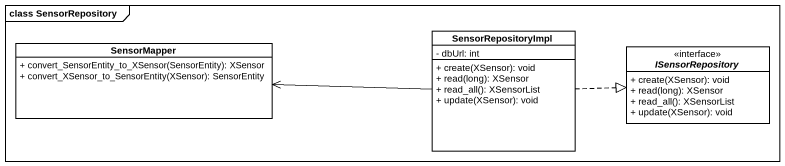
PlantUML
@startuml
mainframe class SensorRepository
hide circle
hide empty members
skinparam classAttributeIconSize 0
class SensorMapper {
  + convert_SensorEntity_to_XSensor(SensorEntity): XSensor
  + convert_XSensor_to_SensorEntity(XSensor): SensorEntity
}
class SensorRepositoryImpl {
  - dbUrl: int
  + create(XSensor): void
  + read(long): XSensor
  + read_all(): XSensorList
  + update(XSensor): void
}
interface ISensorRepository <<interface>> {
  + create(XSensor): void
  + read(long): XSensor
  + read_all(): XSensorList
  + update(XSensor): void
}
SensorRepositoryImpl -left-> SensorMapper
SensorRepositoryImpl .right.|> ISensorRepository
@enduml
